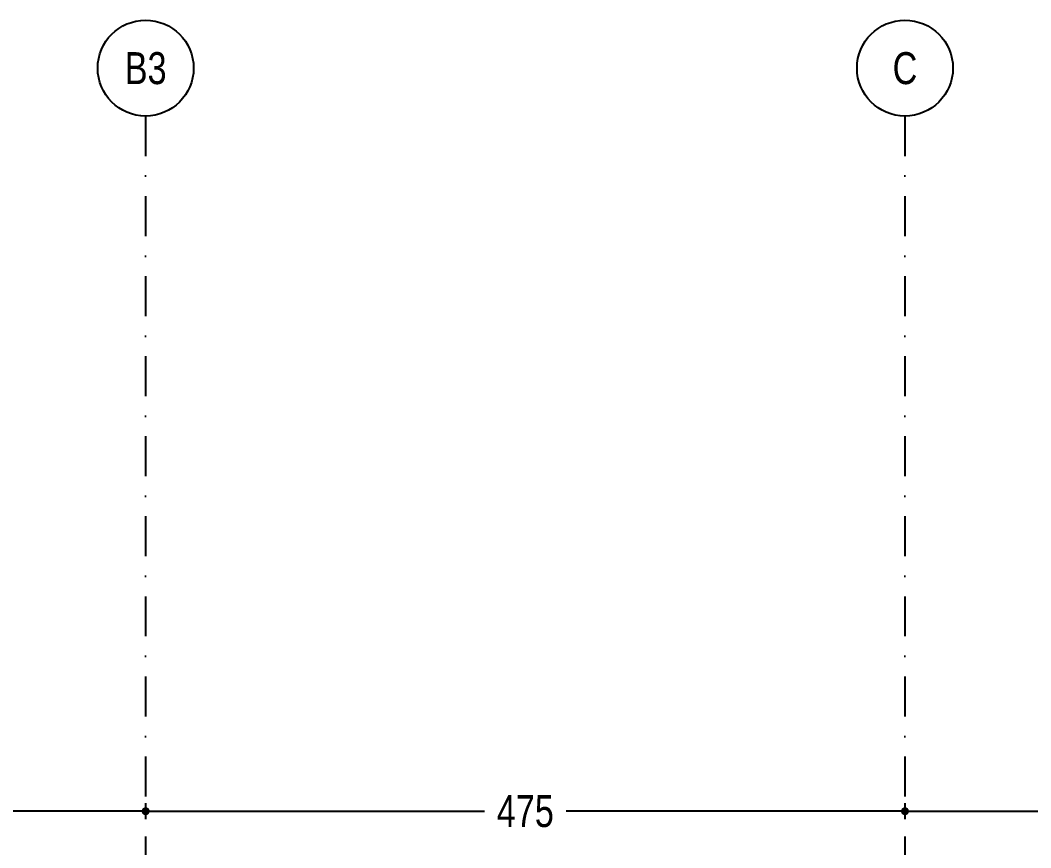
# Model space of a CAD drawing. Header units: centimetres. Extents: x 77182 to 116086, y 20619 to 33555.
# Drawn here: x 85006 to 85638, y 22992 to 23510 of the extents above; entities that cross this region are included whole.
import ezdxf
from ezdxf.enums import TextEntityAlignment as Align

# ---------------------------------------------------------------- set-up
doc = ezdxf.new("R2010")
doc.units = ezdxf.units.CM
doc.header["$LTSCALE"] = 100
doc.linetypes.add('DASHDOT2', pattern=[0.5, 0.25, -0.125, 0, -0.125])
doc.layers.add('A-ANNO-DIMS', color=187, linetype='Continuous')
doc.layers.add('A-ANNO-GRID', color=155, linetype='DASHDOT2')
doc.styles.add('Fields_100', font='act_simplex.shx', dxfattribs={"width": 0.8, "height": 20})
doc.dimstyles.new('FIELDS_100', dxfattribs={"dimscale": 0, "dimtxt": 20, "dimasz": 5, "dimexe": 5, "dimexo": 5, "dimgap": 5, "dimtad": 0, "dimdec": 0, "dimzin": 0, "dimdsep": 46, "dimtxsty": 'Fields_100', "dimblk": 'DOT', "dimcen": 0.09, "dimclrt": 50, "dimadec": 0, "dimazin": 0, "dimtfac": 1, "dimtdec": 0, "dimtix": 1, "dimtofl": 0, "dimtmove": 1, "dimatfit": 3, "dimfxl": 5, "dimfxlon": 1, "dimtolj": 1, "dimtzin": 0, "dimarcsym": 0})

# ---------------------------------------------------------------- blocks, each defined once
blk = doc.blocks.new('_Dot')
at = {"color": 0, "linetype": 'ByBlock', "lineweight": -2}
blk.add_line((-0.5, 0), (-1, 0), dxfattribs=at)
at = {"color": 0, "linetype": 'ByBlock', "const_width": 0.5}
blk.add_lwpolyline([(-0.25, 0, 1), (0.25, 0, 1)], format="xyb", close=True, dxfattribs=at)
blk = doc.blocks.new('*D81')
at = {"layer": 'A-ANNO-DIMS', "color": 0, "lineweight": -2, "transparency": 16777216}
for p, q in [((84609.07, 23020.25), (84609.07, 23010.25)), ((85084.07, 23020.25), (85084.07, 23010.25)), ((84614.07, 23015.25), (84821, 23015.25)), ((85079.07, 23015.25), (84872.14, 23015.25))]:
    blk.add_line(p, q, dxfattribs=at)
at = {"layer": 'DEFPOINTS', "color": 0, "transparency": 16777216}
for p in [(84609.07, 23215.25), (85084.07, 23215.25), (85084.07, 23015.25)]:
    blk.add_point(p, dxfattribs=at)
at = {"layer": 'A-ANNO-DIMS', "color": 0, "lineweight": -2, "transparency": 16777216, "xscale": 5, "yscale": 5, "zscale": 5, "rotation": 180}
blk.add_blockref('_Dot', (84609.07, 23015.25), dxfattribs=at)
at = {"layer": 'A-ANNO-DIMS', "color": 0, "lineweight": -2, "transparency": 16777216, "xscale": 5, "yscale": 5, "zscale": 5}
blk.add_blockref('_Dot', (85084.07, 23015.25), dxfattribs=at)
at = {"layer": 'A-ANNO-DIMS', "color": 50, "transparency": 16777216, "insert": (84846.57, 23015.25), "char_height": 20, "attachment_point": 5, "style": 'Fields_100'}
blk.add_mtext('\\A1;475', dxfattribs=at)
blk = doc.blocks.new('*D82')
at = {"layer": 'A-ANNO-DIMS', "color": 0, "lineweight": -2, "transparency": 16777216}
for p, q in [((85084.07, 23020.25), (85084.07, 23010.25)), ((85559.07, 23020.25), (85559.07, 23010.25)), ((85089.07, 23015.25), (85296, 23015.25)), ((85554.07, 23015.25), (85347.14, 23015.25))]:
    blk.add_line(p, q, dxfattribs=at)
at = {"layer": 'DEFPOINTS', "color": 0, "transparency": 16777216}
for p in [(85084.07, 23215.25), (85559.07, 23215.25), (85559.07, 23015.25)]:
    blk.add_point(p, dxfattribs=at)
at = {"layer": 'A-ANNO-DIMS', "color": 0, "lineweight": -2, "transparency": 16777216, "xscale": 5, "yscale": 5, "zscale": 5, "rotation": 180}
blk.add_blockref('_Dot', (85084.07, 23015.25), dxfattribs=at)
at = {"layer": 'A-ANNO-DIMS', "color": 0, "lineweight": -2, "transparency": 16777216, "xscale": 5, "yscale": 5, "zscale": 5}
blk.add_blockref('_Dot', (85559.07, 23015.25), dxfattribs=at)
at = {"layer": 'A-ANNO-DIMS', "color": 50, "transparency": 16777216, "insert": (85321.57, 23015.25), "char_height": 20, "attachment_point": 5, "style": 'Fields_100'}
blk.add_mtext('\\A1;475', dxfattribs=at)
blk = doc.blocks.new('*D83')
at = {"layer": 'A-ANNO-DIMS', "color": 0, "lineweight": -2, "transparency": 16777216}
for p, q in [((85559.07, 23020.25), (85559.07, 23010.25)), ((86034.07, 23020.25), (86034.07, 23010.25)), ((85564.07, 23015.25), (85771, 23015.25)), ((86029.07, 23015.25), (85822.14, 23015.25))]:
    blk.add_line(p, q, dxfattribs=at)
at = {"layer": 'DEFPOINTS', "color": 0, "transparency": 16777216}
for p in [(85559.07, 23215.25), (86034.07, 23215.25), (86034.07, 23015.25)]:
    blk.add_point(p, dxfattribs=at)
at = {"layer": 'A-ANNO-DIMS', "color": 0, "lineweight": -2, "transparency": 16777216, "xscale": 5, "yscale": 5, "zscale": 5, "rotation": 180}
blk.add_blockref('_Dot', (85559.07, 23015.25), dxfattribs=at)
at = {"layer": 'A-ANNO-DIMS', "color": 0, "lineweight": -2, "transparency": 16777216, "xscale": 5, "yscale": 5, "zscale": 5}
blk.add_blockref('_Dot', (86034.07, 23015.25), dxfattribs=at)
at = {"layer": 'A-ANNO-DIMS', "color": 50, "transparency": 16777216, "insert": (85796.57, 23015.25), "char_height": 20, "attachment_point": 5, "style": 'Fields_100'}
blk.add_mtext('\\A1;475', dxfattribs=at)

msp = doc.modelspace()

# ---------------------------------------------------------------- linework, layer by layer
at = {"layer": 'A-ANNO-GRID'}
for p, q in [((85084.07, 23450.33), (85084.07, 21881.86)), ((85559.07, 23450.33), (85559.07, 21881.86))]:
    msp.add_line(p, q, dxfattribs=at)
at = {"layer": 'A-ANNO-GRID', "linetype": 'Continuous', "ltscale": 10}
for centre in [(85084.07, 23480.33), (85559.07, 23480.33)]:
    msp.add_circle(centre, 30, dxfattribs=at)

# ---------------------------------------------------------------- texts
at = {"layer": 'A-ANNO-GRID', "color": 50, "style": 'Fields_100', "width": 0.8}
for s, p in [('B3', (85084.07, 23480.33)), ('C', (85559.07, 23480.33))]:
    msp.add_text(s, height=20, dxfattribs=at).set_placement(p, align=Align.MIDDLE_CENTER)

# ---------------------------------------------------------------- dimensions: what is measured, and where the dimension line sits
at = {"layer": 'A-ANNO-DIMS'}
for base, p1, p2, picture, middle in [((85084.07, 23015.25), (84609.07, 23215.25), (85084.07, 23215.25), '*D81', (84846.57, 23015.25)), ((85559.07, 23015.25), (85084.07, 23215.25), (85559.07, 23215.25), '*D82', (85321.57, 23015.25)), ((86034.07, 23015.25), (85559.07, 23215.25), (86034.07, 23215.25), '*D83', (85796.57, 23015.25))]:
    dim = msp.add_linear_dim(base=base, p1=p1, p2=p2, dimstyle='FIELDS_100', override={"dimscale": 1}, dxfattribs=at)
    dim.commit()
    dim.dimension.update_dxf_attribs({"geometry": picture, "text_midpoint": middle})

doc.saveas('drawing.dxf')
